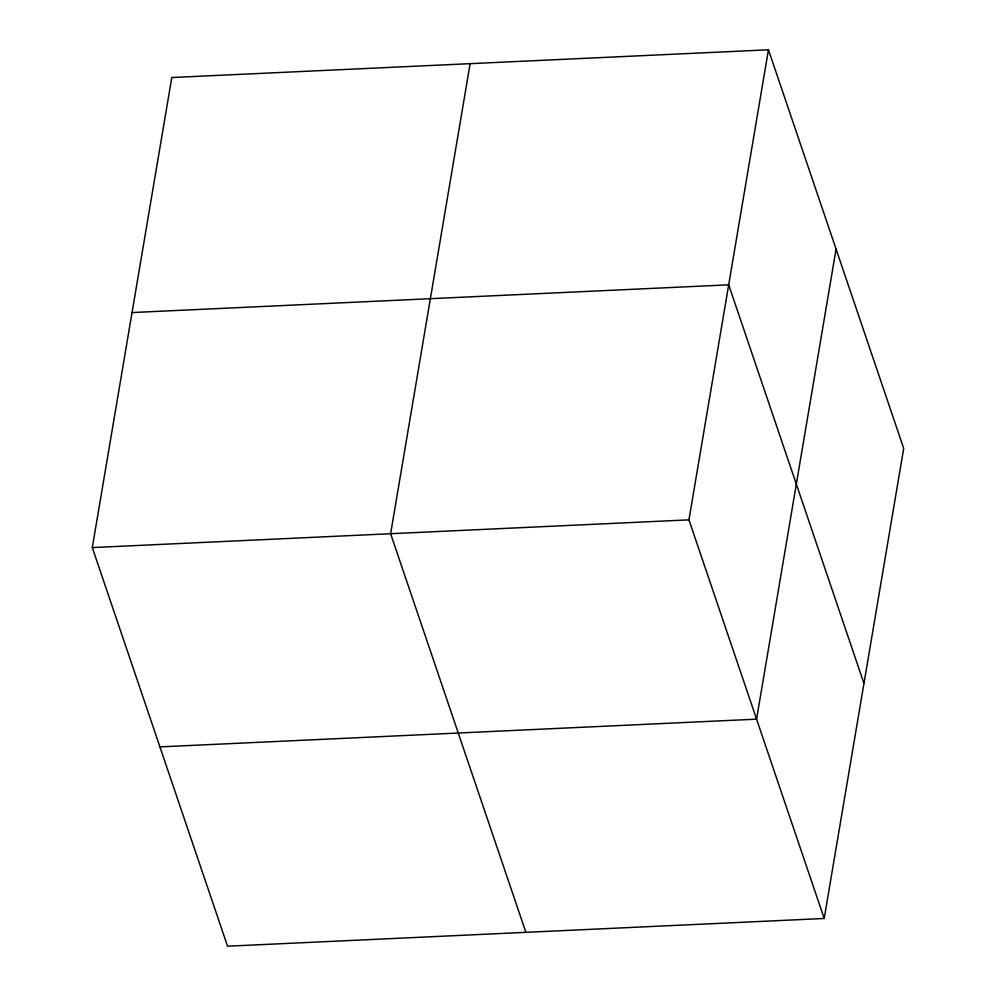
<?xml version="1.0" encoding="UTF-8"?>
<svg xmlns="http://www.w3.org/2000/svg" width="996" height="996" viewBox="0 0 996 996"><rect width="100%" height="100%" fill="white"/><g stroke="black" fill="none" stroke-linecap="round" stroke-linejoin="round"><path stroke-width="1.49" d="M92.292 547.588L171.798 77.526L768.451 49.8L903.708 448.412L824.202 918.474L227.549 946.2L92.292 547.588L688.946 519.85L824.202 918.474M470.124 63.669L390.619 533.719L525.876 932.331M688.946 519.85L768.451 49.8M836.08 249.112L756.574 719.162L159.92 746.888M132.045 312.557L728.698 284.831L863.955 683.443"/></g></svg>
